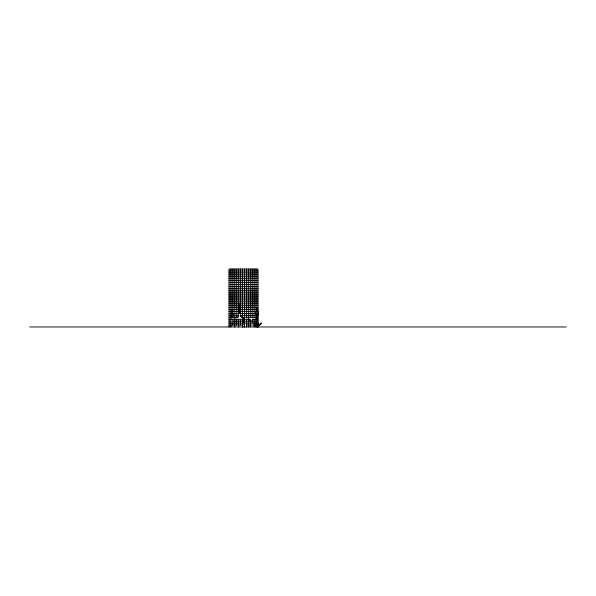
<?xml version="1.0" encoding="UTF-8"?>
<svg xmlns="http://www.w3.org/2000/svg" width="596" height="596" viewBox="0 0 596 596"><rect width="100%" height="100%" fill="white"/><g stroke="black" fill="none" stroke-linecap="round" stroke-linejoin="round"><path stroke-width="0.89" d="M231.241 315.381L231.918 314.71L232.589 315.381M230.95 311.522L231.918 309.592L232.88 311.522M230.95 313.451L231.591 312.162M238.676 305.726L239.644 303.796L240.605 305.726M242.542 323.106L243.503 321.177L244.472 323.106M256.056 309.592L257.025 307.655L257.993 309.592L229.02 309.592M257.703 315.381C260.094 309.778 254.03 309.197 256.347 315.381M229.02 270.957L257.993 270.957M229.02 272.894L257.993 272.894M229.02 274.823L257.993 274.823M229.02 276.753L257.993 276.753M229.02 278.682L257.993 278.682M229.02 280.619L257.993 280.619M229.02 282.549L257.993 282.549M229.02 284.478L257.993 284.478M229.02 286.408L257.993 286.408M229.02 288.345L257.993 288.345M229.02 290.274L257.993 290.274M229.02 292.204L257.993 292.204M229.02 294.133L257.993 294.133M229.02 296.07L257.993 296.07M229.02 298L257.993 298M229.02 299.93L257.993 299.93M229.02 301.867L257.993 301.867M229.02 303.796L257.993 303.796M229.02 305.726L257.993 305.726M238.676 306.448L239.063 306.448M240.218 306.448L240.605 306.448M238.676 307.268L239.063 306.329M240.605 307.268L240.218 306.329M229.02 307.655L257.993 307.655M238.676 308.385L239.063 308.385M240.218 308.385L240.605 308.385M238.676 309.205L239.063 308.259M240.605 309.205L240.218 308.259M238.676 310.315L239.063 310.315M240.218 310.315L240.605 310.315M238.676 311.134L239.063 310.188M240.605 311.134L240.218 310.188M229.02 311.522L257.993 311.522M238.676 312.244L239.063 312.244M240.218 312.244L240.605 312.244M238.676 313.064L239.063 312.125M240.605 313.064L240.218 312.125M229.02 313.451L257.993 313.451M229.02 315.381L238.676 315.381A1.93 1.93 0 0 1 236.746 317.318L236.746 269.027M257.993 315.381L240.605 315.381A1.93 1.93 0 0 0 242.542 317.318M229.02 317.318L238.035 317.318M241.253 317.318L256.056 317.333M242.542 317.802L244.472 317.802M242.542 318.279L244.472 318.279M242.542 318.763L244.472 318.763M229.02 319.247L250.268 319.247M252.197 319.247L256.056 319.247M242.542 319.732L244.472 319.732M242.542 320.216L244.472 320.216M242.542 320.693L244.472 320.693M229.02 321.177L230.95 321.177M232.88 321.177L256.056 321.177M242.542 321.661L244.472 321.758M242.542 322.145L244.472 322.145M242.542 322.63L244.472 322.533M229.02 323.106L257.993 323.106M256.056 323.323L257.993 323.323M256.056 323.539L257.993 323.539M256.056 323.755L257.993 323.755M256.056 323.971L257.993 323.971M256.056 324.187L257.993 324.187M256.056 324.395L257.993 324.395M256.056 324.611L257.993 324.611M256.056 324.827L257.993 324.827M229.02 325.043L242.542 325.043M246.401 325.043L257.993 325.043M256.056 325.26L257.993 325.26M256.056 325.468L257.993 325.468M256.056 325.684L257.993 325.684M256.056 325.9L257.993 325.9M256.056 326.116L257.993 326.116M256.056 326.332L257.993 326.332M256.056 326.541L258.381 326.489L258.381 325.528L259.342 325.528L259.342 324.559L260.31 324.559L260.31 323.591L261.272 323.591L261.272 323.106L260.795 323.106L260.795 324.075L259.826 324.075L259.826 325.043L258.858 325.043L258.858 326.005L257.897 326.005L257.897 326.973M256.056 326.757L257.993 326.757M29.8 326.973L566.2 326.973M257.993 326.973L257.993 269.027L229.02 269.027L229.02 326.973M257.703 323.106L256.347 323.106M257.412 326.489L257.412 326.973M256.056 269.027L256.056 326.973M254.127 269.027L254.127 317.318M254.127 326.973L254.127 319.247A1.93 1.93 0 0 0 252.197 321.177M252.197 269.027L252.197 317.318M252.197 319.888L252.197 323.106M250.268 269.027L250.268 317.318M250.268 319.888L250.268 326.973M248.331 269.027L248.331 326.973M246.401 269.027L246.401 317.318M246.401 319.128L246.401 326.973M244.472 269.027L244.472 326.973M244.181 326.973C245.895 323.695 241.142 323.673 242.833 326.973M242.542 269.027L242.542 326.973M240.605 269.027L240.605 316.67M240.605 319.247L240.605 325.043M238.676 269.027L238.676 316.67M238.676 319.247L238.676 326.973M236.746 319.247L236.746 325.043M234.817 269.027L234.817 326.973M232.88 269.027L232.88 317.318M232.88 319.128L232.88 325.222M232.589 317.318C234.854 311.485 229.006 311.388 231.241 317.318M230.95 269.027L230.95 326.973M248.331 319.247A1.93 1.93 0 0 1 250.268 321.177M256.28 311.477A0.983 0.7 -90 0 1 256.779 310.911M257.271 310.911A0.983 0.7 -90 0 1 257.77 311.477M231.732 312.803L231.665 312.825A0.983 0.7 90 0 0 231.166 313.407A0.983 0.7 -90 0 1 231.673 312.848M257.703 315.575L256.347 315.768L257.703 315.575M257.703 315.962L256.347 316.156L257.703 315.962M257.703 316.349L256.347 316.543L257.703 316.349M257.703 316.737L256.347 316.93L257.703 316.737M257.703 317.124L256.347 317.318L257.703 317.124M257.703 317.512L256.347 317.705L257.703 317.512M257.703 317.892L256.347 318.085L257.703 317.892M257.703 318.279L256.347 318.473L257.703 318.279M257.703 318.666L256.347 318.86L257.703 318.666M257.703 319.054L256.347 319.247L257.703 319.054M257.703 319.441L256.347 319.635L257.703 319.441M257.703 319.829L256.347 320.022L257.703 319.829M257.703 320.216L256.347 320.41L257.703 320.216M257.703 320.596L256.347 320.79L257.703 320.596M257.703 320.983L256.347 321.177L257.703 320.983M257.703 321.371L256.347 321.564L257.703 321.371M257.703 321.758L256.347 321.952L257.703 321.758M257.703 322.145L256.347 322.339L257.703 322.145M257.703 322.533L256.347 322.727L257.703 322.533M232.589 313.392L232.582 313.332A0.983 0.7 -90 0 0 232.164 312.848A0.983 0.7 90 0 1 232.663 313.407"/></g></svg>
